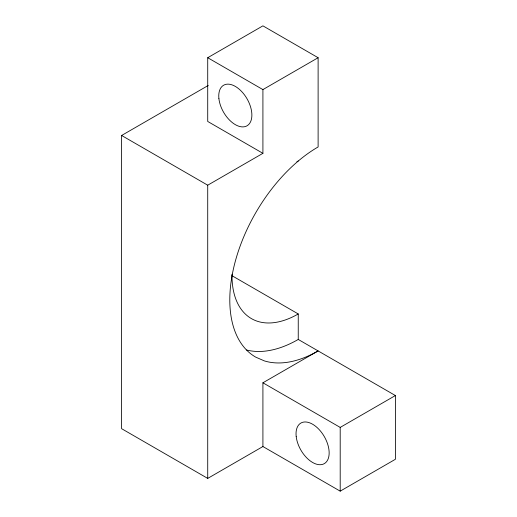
<?xml version="1.0" encoding="UTF-8"?>
<svg xmlns="http://www.w3.org/2000/svg" width="517" height="517" viewBox="0 0 517 517"><rect width="100%" height="100%" fill="white"/><g stroke="black" fill="none" stroke-linecap="round" stroke-linejoin="round"><path stroke-width="0.78" d="M208.248 85.46L121.618 135.473L121.605 428.683L207.718 478.399L262.914 446.533L340.199 491.15L395.395 459.283L395.395 395.544L298.244 339.449A124.901 72.115 -60 0 1 246.615 350.015M207.718 57.717L262.914 89.59L262.914 153.329L207.718 121.456L207.718 57.717L262.914 25.85L318.117 57.717L318.117 146.957A124.901 72.115 -60 0 0 236.521 257.02A124.901 72.115 -60 0 0 255.663 357.111L264.349 360.892A124.901 72.115 -60 0 0 318.117 350.92L262.914 382.793L262.914 446.533M262.914 89.59L318.117 57.717M207.718 478.399L207.718 185.196L262.914 153.329M262.914 382.793L340.199 427.41L395.395 395.544M121.618 135.473L207.718 185.196M232.004 275.71L298.244 313.955L298.244 339.449M340.199 427.41L340.199 491.15M298.244 313.955A93.68 54.085 -60 0 1 232.017 274.165M296.913 161.763A93.68 54.085 -60 0 1 298.244 160.981M296.176 436.361A23.42 13.52 60 0 0 322.679 464.337A23.42 13.52 60 0 0 318.931 429.336A23.42 13.52 60 0 0 296.176 436.361M218.898 98.54A23.42 13.52 60 0 0 245.394 126.516A23.42 13.52 60 0 0 241.652 91.515A23.42 13.52 60 0 0 218.898 98.54"/></g></svg>
